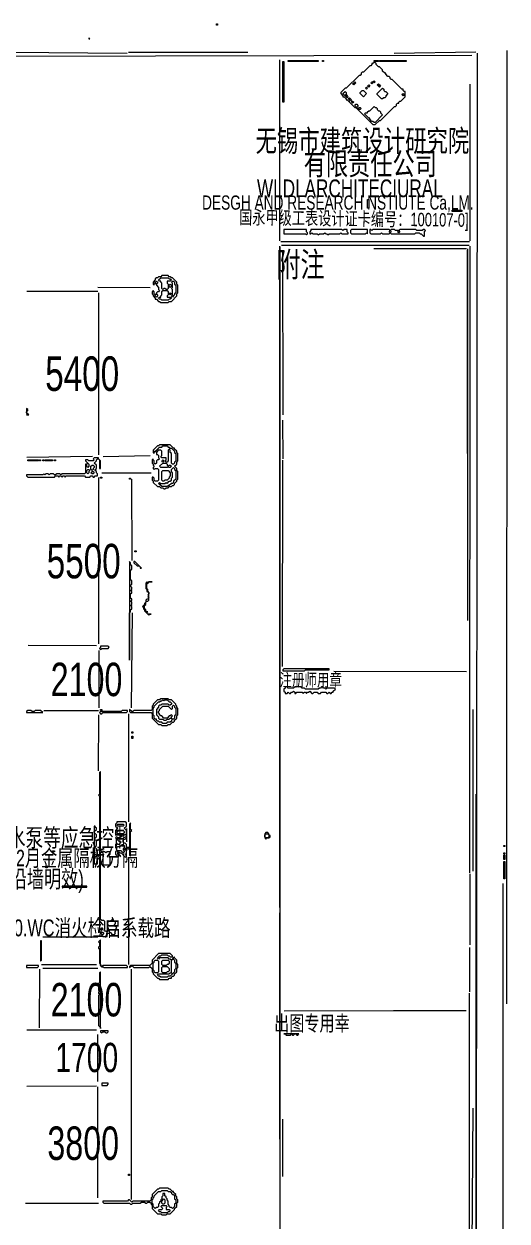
# Model space of a CAD drawing. Extents: x 12 to 2459, y 13 to 1740.
# Drawn here: x 1986 to 2436, y 622 to 1740 of the extents above; entities that cross this region are included whole.
import ezdxf

# ---------------------------------------------------------------- set-up
doc = ezdxf.new("R2010")
doc.units = 0
for name, color, linetype, lineweight in [('OCR_TEXT', 6, 'Continuous', 0), ('TRACE_CURVE', 6, 'Continuous', 0), ('TRACE_STRAIGHT', 5, 'Continuous', 0), ('TRACE_TEXT_SYMBOL', 6, 'Continuous', 0)]:
    doc.layers.add(name, color=color, linetype=linetype, lineweight=lineweight)
doc.styles.add('wqy-unicode', font='wqy-unicode.lff')

msp = doc.modelspace()

# ---------------------------------------------------------------- linework, layer by layer
at = {"layer": 'TRACE_CURVE', "color": 6}
for points in [[(2084, 1238), (2084, 1146), (2084, 1190), (2085, 1191), (2085, 1193), (2086, 1194), (2086, 1196), (2085, 1197), (2086, 1198), (2086, 1200), (2085, 1201), (2086, 1202), (2086, 1203), (2085, 1204), (2085, 1208), (2086, 1209), (2086, 1210), (2085, 1211), (2086, 1212), (2086, 1214), (2085, 1215), (2085, 1216), (2086, 1217), (2086, 1220), (2085, 1221), (2085, 1230), (2086, 1231), (2086, 1234), (2085, 1235), (2085, 1237)], [(2051, 964), (2052, 965), (2053, 964), (2053, 963), (2052, 962), (2051, 963)], [(2057, 895), (2058, 896), (2059, 895), (2058, 894)], [(2057, 891), (2058, 892), (2059, 892), (2060, 891), (2059, 890), (2058, 890)]]:
    msp.add_lwpolyline(points, close=True, dxfattribs=at)
for points in [[(2057, 1042), (2056, 1041), (2056, 1021), (2055, 1020), (2056, 1019), (2056, 964), (2055, 963), (2054, 964), (2054, 967), (2053, 968), (2053, 970), (2052, 971), (2052, 972), (2053, 973), (2053, 978), (2052, 978), (2051, 979), (2053, 981), (2053, 983), (2051, 985), (2051, 986), (2053, 988), (2053, 989), (2052, 990), (2052, 991), (2051, 991), (2051, 956), (2054, 956), (2054, 960), (2055, 961), (2056, 960), (2056, 892), (2058, 890), (2058, 889), (2059, 888), (2063, 888), (2063, 890), (2064, 891), (2065, 891), (2066, 892), (2067, 891), (2067, 890), (2070, 890), (2071, 891), (2070, 892), (2071, 893), (2071, 895), (2072, 896), (2070, 898), (2070, 899), (2071, 900), (2071, 902), (2070, 902), (2069, 903), (2069, 904), (2068, 904), (2066, 902), (2065, 902), (2064, 903), (2063, 902), (2064, 901), (2063, 900), (2064, 899), (2063, 898)], [(2063, 898), (2063, 897), (2064, 896), (2064, 893), (2063, 892), (2062, 893), (2061, 893), (2060, 894), (2061, 895), (2061, 902), (2060, 903), (2058, 903), (2057, 904), (2057, 966), (2058, 967), (2059, 966), (2059, 955), (2066, 955), (2066, 962), (2065, 963), (2065, 964), (2066, 965), (2066, 967), (2063, 967), (2062, 966), (2061, 967), (2060, 967), (2059, 968), (2058, 967), (2057, 968), (2057, 1042)]]:
    msp.add_lwpolyline(points, dxfattribs=at)
at = {"layer": 'TRACE_STRAIGHT', "color": 5}
for p, q in [((1709.1, 1709.4), (2403.1, 1710.9)), ((1971.9, 1713.6), (2081.9, 1712.6)), ((2083.1, 1713.7), (2194.4, 1713.7)), ((2330.6, 1712.8), (2406.9, 1714.1)), ((2407.3, 52.6), (2408.4, 1712.6)), ((2435.7, 825.1), (2436, 1715.1)), ((2224, 1537.6), (2224.2, 1706.4)), ((2401.5, 1537.6), (2401.5, 1683.9)), ((2224, 915.1), (2224, 1532.6)), ((2224, 1532), (2224, 564)), ((2225, 1537), (2401, 1537)), ((2225.6, 1533.5), (2400.6, 1533.5)), ((2401.3, 947.6), (2401.6, 1532.6)), ((2226.6, 1528.9), (2226.9, 1375.1)), ((2311.9, 1530.5), (2398.1, 1530.5)), ((2399, 1530), (2399, 1183)), ((2399, 1338.9), (2399, 1528.9)), ((1988.1, 1490.5), (2054.4, 1490.5)), ((2054.4, 1494.3), (2103.1, 1494)), ((2055.2, 1337.6), (2055.2, 1488.9)), ((2226.6, 1370.1), (2226.9, 1333.9)), ((1988.1, 1335.6), (2049.4, 1336.5)), ((2059.4, 1336.1), (2103.1, 1337)), ((2226.7, 1140.1), (2226.8, 1332.6)), ((2058, 1321), (2104, 1321)), ((2055.2, 1161.4), (2055.2, 1316.4)), ((2085.9, 1315.1), (2086.1, 1238.9)), ((2085.8, 1101.4), (2086.6, 1190.1)), ((1989.4, 1160), (2053.1, 1159.7)), ((2055.3, 1155.1), (2055.3, 1101.4)), ((2274.4, 1135.6), (2398.1, 1135.4)), ((2004, 1099), (2055, 1099)), ((2083, 1096), (2083, 995)), ((2404, 1100), (2404, 949)), ((2055.1, 1042.6), (2055.2, 1095.1)), ((2407, 1021), (2407, 52)), ((2083, 962), (2083, 862)), ((2401.3, 946.4), (2401.3, 880.1)), ((2432.2, 48.9), (2432.3, 937.6)), ((2224, 698.9), (2224, 910.1)), ((2003.1, 887.6), (2054.4, 887.6)), ((2401.2, 836.4), (2401.3, 877.6)), ((2001.9, 861.8), (2053.1, 861.8)), ((2000.1, 802.6), (2000.2, 857.6)), ((2003.1, 858.4), (2054.4, 858.5)), ((2085.9, 642.6), (2085.9, 857.6)), ((2400.8, 835.1), (2400.8, 500.1)), ((2228.1, 818.7), (2396.9, 819)), ((2330, 819), (2398, 819)), ((1988.1, 800.8), (2053.1, 800.8)), ((2054.4, 752.6), (2054.4, 796.4)), ((1988.1, 748.4), (2053.1, 748.5)), ((2054.3, 643.9), (2054.3, 747.6)), ((2403.6, 595.1), (2404.3, 727.6)), ((2226.7, 717.6), (2226.7, 663.9)), ((1987, 639), (2055, 639))]:
    msp.add_line(p, q, dxfattribs=at)
at = {"layer": 'TRACE_TEXT_SYMBOL', "color": 6}
for points in [[(2165, 1740), (2166, 1740), (2166, 1739), (2165, 1739)], [(2046, 1727), (2046, 1726), (2047, 1726)], [(2227, 1705), (2228, 1705), (2228, 1667), (2227, 1667)], [(2232, 1706), (2260, 1706), (2260, 1705), (2232, 1705)], [(2264, 1706), (2265, 1706), (2265, 1705), (2264, 1705)], [(2312, 1704), (2311, 1703), (2310, 1703), (2310, 1702), (2309, 1701), (2308, 1701), (2302, 1695), (2301, 1695), (2300, 1694), (2300, 1693), (2299, 1692), (2298, 1692), (2286, 1680), (2285, 1680), (2281, 1676), (2281, 1675), (2283, 1673), (2283, 1672), (2284, 1672), (2286, 1670), (2286, 1669), (2287, 1669), (2294, 1662), (2295, 1662), (2311, 1646), (2313, 1646), (2317, 1650), (2318, 1650), (2331, 1663), (2332, 1663), (2333, 1664), (2333, 1665), (2334, 1666), (2335, 1666), (2335, 1667), (2336, 1668), (2337, 1668), (2341, 1672), (2341, 1677), (2340, 1677), (2339, 1678), (2339, 1679), (2338, 1679), (2329, 1688), (2328, 1688), (2327, 1689), (2327, 1690), (2326, 1691), (2325, 1691), (2323, 1693), (2323, 1694), (2322, 1694), (2320, 1696), (2320, 1697), (2317, 1700), (2316, 1700), (2314, 1702), (2314, 1703), (2313, 1704)], [(2312, 1706), (2316, 1706), (2316, 1705), (2312, 1705)], [(2317, 1706), (2342, 1706), (2342, 1705), (2317, 1705)], [(2285, 1677), (2286, 1676), (2286, 1674), (2285, 1673), (2283, 1675)], [(2292, 1684), (2293, 1685), (2294, 1684), (2293, 1683)], [(2293, 1685), (2294, 1686), (2295, 1685), (2294, 1684)], [(2301, 1678), (2302, 1678), (2305, 1675), (2302, 1672), (2299, 1675), (2299, 1676)], [(2304, 1680), (2305, 1681), (2306, 1680), (2305, 1679)], [(2306, 1682), (2307, 1683), (2308, 1682), (2307, 1681)], [(2309, 1685), (2310, 1686), (2311, 1685), (2310, 1684)], [(2311, 1686), (2312, 1687), (2313, 1686), (2312, 1685)], [(2315, 1683), (2316, 1684), (2317, 1683), (2316, 1682)], [(2320, 1680), (2321, 1679), (2321, 1678), (2322, 1677), (2323, 1677), (2325, 1675), (2323, 1673), (2323, 1672), (2322, 1671), (2321, 1671), (2320, 1670), (2319, 1670), (2315, 1674), (2315, 1675)], [(2316, 1682), (2317, 1683), (2318, 1682), (2317, 1681)], [(2285, 1673), (2286, 1674), (2287, 1673), (2286, 1672)], [(2286, 1672), (2287, 1673), (2288, 1672), (2287, 1671)], [(2288, 1670), (2289, 1671), (2290, 1670), (2289, 1669)], [(2289, 1669), (2290, 1670), (2291, 1669), (2290, 1668)], [(2291, 1667), (2292, 1668), (2293, 1667), (2292, 1666)], [(2338, 1674), (2339, 1675), (2340, 1674), (2339, 1673)], [(2294, 1664), (2295, 1665), (2296, 1665), (2297, 1664), (2297, 1663), (2296, 1662)], [(2297, 1661), (2298, 1662), (2299, 1662), (2300, 1661), (2299, 1660), (2298, 1660)], [(2312, 1663), (2313, 1662), (2314, 1662), (2315, 1661), (2315, 1660), (2316, 1659), (2317, 1659), (2318, 1658), (2318, 1657), (2320, 1655), (2313, 1648), (2312, 1648), (2311, 1649), (2310, 1649), (2308, 1651), (2308, 1652), (2307, 1652), (2303, 1656), (2304, 1657), (2306, 1657), (2306, 1658), (2307, 1659), (2308, 1659)], [(2306, 1576), (2307, 1576), (2307, 1568), (2306, 1568)], [(2385, 1566), (2394, 1566), (2394, 1565), (2385, 1565)], [(2228, 1548), (2228, 1544), (2248, 1544), (2249, 1543), (2250, 1544), (2250, 1545), (2249, 1546), (2249, 1548)], [(2253, 1548), (2253, 1547), (2252, 1546), (2252, 1544), (2253, 1544), (2254, 1545), (2255, 1544), (2259, 1544), (2260, 1543), (2261, 1544), (2265, 1544), (2266, 1545), (2267, 1544), (2268, 1544), (2269, 1543), (2270, 1544), (2280, 1544), (2281, 1545), (2282, 1544), (2288, 1544), (2288, 1545), (2287, 1546), (2287, 1548), (2284, 1548), (2283, 1547), (2282, 1548)], [(2291, 1548), (2290, 1547), (2290, 1545), (2291, 1544), (2304, 1544), (2305, 1545), (2306, 1544), (2306, 1548)], [(2308, 1548), (2308, 1545), (2309, 1544), (2318, 1544), (2319, 1545), (2320, 1544), (2326, 1544), (2327, 1545), (2328, 1544), (2350, 1544), (2351, 1545), (2354, 1545), (2355, 1544), (2356, 1544), (2358, 1542), (2359, 1542), (2359, 1546), (2360, 1547), (2359, 1548), (2358, 1548), (2357, 1547), (2352, 1547), (2351, 1548), (2336, 1548), (2335, 1547), (2332, 1547), (2331, 1548), (2328, 1548), (2327, 1547), (2326, 1548), (2311, 1548), (2310, 1547), (2309, 1548)], [(2326, 1546), (2327, 1547), (2328, 1546), (2327, 1545)], [(2334, 1546), (2335, 1547), (2336, 1546), (2335, 1545)], [(2114, 1505), (2113, 1504), (2111, 1504), (2110, 1503), (2109, 1503), (2108, 1502), (2108, 1501), (2106, 1499), (2106, 1497), (2107, 1496), (2107, 1497), (2108, 1498), (2109, 1497), (2109, 1496), (2111, 1494), (2111, 1492), (2112, 1491), (2111, 1490), (2110, 1490), (2109, 1489), (2109, 1488), (2108, 1487), (2107, 1488), (2107, 1490), (2106, 1491), (2105, 1490), (2105, 1488), (2106, 1487), (2106, 1486), (2108, 1484), (2108, 1483), (2109, 1483), (2111, 1481), (2112, 1481), (2113, 1480), (2120, 1480), (2121, 1481), (2123, 1481), (2128, 1486), (2128, 1488), (2129, 1489), (2129, 1496), (2128, 1497), (2128, 1499), (2124, 1503), (2123, 1503), (2122, 1504), (2121, 1504), (2120, 1505)], [(2108, 1499), (2109, 1500), (2110, 1499), (2110, 1498), (2109, 1497), (2108, 1498)], [(2113, 1503), (2120, 1503), (2121, 1502), (2122, 1502), (2123, 1501), (2122, 1500), (2119, 1500), (2119, 1498), (2120, 1497), (2120, 1493), (2119, 1492), (2118, 1492), (2117, 1493), (2116, 1493), (2115, 1492), (2114, 1493), (2114, 1498), (2113, 1499), (2113, 1500), (2112, 1500), (2111, 1501)], [(2123, 1499), (2124, 1500), (2125, 1500), (2126, 1499), (2126, 1497), (2127, 1496), (2127, 1489), (2126, 1488), (2126, 1487), (2125, 1486), (2124, 1487), (2124, 1492), (2123, 1493), (2124, 1494), (2124, 1498)], [(2108, 1487), (2109, 1488), (2110, 1487), (2110, 1486), (2109, 1485), (2108, 1486)], [(2114, 1490), (2115, 1491), (2119, 1491), (2120, 1490), (2120, 1487), (2119, 1486), (2119, 1485), (2122, 1485), (2123, 1484), (2122, 1483), (2121, 1483), (2120, 1482), (2114, 1482), (2113, 1483), (2112, 1483), (2111, 1484), (2112, 1485), (2113, 1485), (2113, 1486), (2114, 1487)], [(2121, 1496), (2122, 1497), (2123, 1496), (2123, 1495), (2122, 1494), (2121, 1495)], [(2121, 1488), (2122, 1489), (2123, 1488), (2122, 1487)], [(2123, 1486), (2124, 1487), (2125, 1486), (2124, 1485)], [(1988, 1381), (1988, 1377), (1989, 1376), (1988, 1375), (1990, 1375), (1988, 1377), (1988, 1378), (1989, 1379), (1989, 1380)], [(2108, 1341), (2109, 1342), (2110, 1341), (2109, 1340)], [(2109, 1342), (2110, 1343), (2111, 1342), (2110, 1341)], [(2114, 1345), (2115, 1346), (2119, 1346), (2120, 1345), (2121, 1345), (2122, 1344), (2120, 1342), (2120, 1332), (2119, 1331), (2118, 1331), (2117, 1332), (2118, 1333), (2118, 1335), (2114, 1335), (2113, 1336), (2114, 1337), (2114, 1341), (2113, 1342), (2111, 1342), (2110, 1343), (2112, 1345)], [(2121, 1343), (2122, 1344), (2123, 1344), (2126, 1341), (2126, 1340), (2127, 1339), (2127, 1332), (2126, 1331), (2126, 1330), (2125, 1329), (2124, 1329), (2123, 1330), (2123, 1339), (2122, 1340), (2122, 1342)], [(1989, 1333), (1999, 1333), (1999, 1332), (1989, 1332)], [(2000, 1333), (2001, 1333), (2001, 1332), (2000, 1332)], [(2003, 1333), (2004, 1333), (2004, 1332), (2003, 1332)], [(2005, 1333), (2012, 1333), (2012, 1332), (2005, 1332)], [(2014, 1333), (2015, 1333), (2015, 1332), (2014, 1332)], [(2114, 1332), (2115, 1333), (2116, 1332), (2115, 1331)], [(2044, 1329), (2045, 1330), (2046, 1329), (2046, 1327), (2045, 1326), (2044, 1327)], [(2044, 1323), (2045, 1324), (2046, 1324), (2047, 1323), (2046, 1322), (2046, 1321), (2045, 1320), (2044, 1321)], [(2048, 1327), (2049, 1328), (2050, 1328), (2051, 1327), (2051, 1326), (2050, 1325), (2050, 1324), (2049, 1323), (2048, 1324)], [(2048, 1321), (2049, 1322), (2050, 1322), (2051, 1321), (2050, 1320), (2049, 1320)], [(2115, 1330), (2118, 1330), (2119, 1329), (2119, 1328), (2120, 1327), (2119, 1326), (2113, 1326), (2112, 1327)], [(2125, 1326), (2126, 1325), (2126, 1324), (2127, 1323), (2127, 1315), (2125, 1313), (2125, 1312), (2124, 1311), (2123, 1311), (2121, 1309), (2120, 1309), (2119, 1308), (2114, 1308), (2112, 1310), (2113, 1311), (2117, 1311), (2118, 1312), (2119, 1311), (2121, 1313), (2122, 1313), (2123, 1314), (2123, 1316), (2124, 1317), (2124, 1321), (2123, 1322), (2123, 1324)], [(2114, 1322), (2115, 1323), (2120, 1323), (2122, 1321), (2122, 1318), (2121, 1317), (2121, 1316), (2119, 1314), (2117, 1314), (2116, 1313), (2115, 1313), (2114, 1314)], [(2120, 1327), (2121, 1328), (2122, 1328), (2123, 1327), (2122, 1326), (2121, 1326)], [(2057, 1317), (2058, 1317), (2058, 1316), (2057, 1316)], [(2084, 1316), (2085, 1316), (2085, 1315), (2084, 1315)], [(2111, 1311), (2112, 1312), (2113, 1311), (2112, 1310)], [(2089, 1248), (2090, 1248), (2090, 1247), (2089, 1247)], [(2088, 1238), (2088, 1237), (2091, 1234), (2093, 1234), (2094, 1233), (2094, 1232), (2095, 1232), (2089, 1238)], [(2100, 1219), (2099, 1218), (2099, 1213), (2100, 1212), (2100, 1210), (2101, 1210), (2102, 1209), (2102, 1208), (2101, 1207), (2102, 1206), (2101, 1205), (2102, 1204), (2101, 1203), (2100, 1203), (2099, 1202), (2099, 1200), (2098, 1199), (2098, 1198), (2096, 1196), (2097, 1195), (2097, 1194), (2098, 1193), (2098, 1192), (2102, 1188), (2103, 1189), (2104, 1189), (2101, 1189), (2100, 1190), (2101, 1191), (2100, 1191), (2099, 1192), (2099, 1193), (2098, 1194), (2098, 1197), (2099, 1198), (2099, 1200), (2100, 1201), (2101, 1201), (2102, 1202), (2102, 1209), (2101, 1210), (2101, 1212), (2100, 1213), (2100, 1217), (2102, 1219), (2105, 1219), (2102, 1219), (2101, 1218)], [(2057, 1159), (2057, 1158), (2056, 1157), (2057, 1156), (2058, 1157), (2064, 1157), (2065, 1158), (2064, 1159)], [(2228, 1138), (2227, 1137), (2227, 1136), (2247, 1136), (2248, 1137), (2270, 1137), (2270, 1138)], [(2229, 1121), (2229, 1120), (2228, 1119), (2228, 1117), (2229, 1116), (2229, 1115), (2231, 1115), (2232, 1116), (2233, 1115), (2234, 1115), (2235, 1116), (2236, 1116), (2237, 1117), (2238, 1116), (2238, 1115), (2239, 1115), (2240, 1116), (2245, 1116), (2246, 1115), (2247, 1116), (2248, 1116), (2249, 1115), (2250, 1116), (2251, 1116), (2252, 1117), (2254, 1115), (2255, 1115), (2256, 1116), (2259, 1116), (2260, 1115), (2262, 1115), (2263, 1116), (2267, 1116), (2268, 1115), (2269, 1115), (2270, 1116), (2271, 1115), (2272, 1115), (2273, 1116), (2274, 1116), (2274, 1117), (2276, 1119), (2275, 1120), (2268, 1120), (2267, 1119), (2266, 1120), (2265, 1120), (2264, 1121), (2263, 1121), (2262, 1120), (2261, 1120), (2260, 1119), (2248, 1119), (2247, 1120), (2245, 1120), (2244, 1121), (2238, 1121), (2237, 1120), (2232, 1120), (2231, 1121)], [(2113, 1110), (2112, 1109), (2110, 1109), (2106, 1105), (2106, 1104), (2105, 1103), (2105, 1100), (2104, 1099), (2088, 1099), (2087, 1098), (2086, 1098), (2084, 1100), (2084, 1098), (2085, 1097), (2104, 1097), (2105, 1096), (2105, 1092), (2111, 1086), (2113, 1086), (2114, 1085), (2119, 1085), (2120, 1086), (2122, 1086), (2124, 1088), (2125, 1088), (2126, 1089), (2126, 1090), (2128, 1092), (2128, 1094), (2129, 1095), (2129, 1101), (2128, 1102), (2128, 1103), (2127, 1104), (2127, 1105), (2123, 1109), (2121, 1109), (2120, 1110)], [(2114, 1108), (2115, 1109), (2116, 1108), (2117, 1109), (2119, 1109), (2121, 1107), (2122, 1107), (2123, 1106), (2123, 1105), (2122, 1104), (2121, 1104), (2120, 1105), (2114, 1105), (2113, 1104), (2112, 1104), (2111, 1103), (2111, 1102), (2109, 1100), (2109, 1095), (2111, 1093), (2111, 1092), (2112, 1091), (2115, 1091), (2116, 1090), (2118, 1090), (2119, 1091), (2121, 1091), (2122, 1092), (2123, 1092), (2124, 1091), (2123, 1090), (2123, 1089), (2122, 1088), (2119, 1088), (2118, 1087), (2115, 1087), (2114, 1088), (2112, 1088), (2111, 1089), (2110, 1089), (2109, 1090), (2109, 1091), (2108, 1091), (2107, 1092), (2107, 1094), (2106, 1095), (2106, 1101), (2107, 1102), (2107, 1103), (2111, 1107), (2112, 1107), (2113, 1108)], [(1989, 1099), (1988, 1098), (1988, 1097), (2003, 1097), (2001, 1099), (1996, 1099), (1995, 1098), (1993, 1098), (1992, 1099)], [(2077, 1099), (2076, 1098), (2057, 1098), (2056, 1097), (2057, 1096), (2058, 1096), (2059, 1097), (2081, 1097), (2082, 1098), (2082, 1099)], [(2057, 1100), (2058, 1100), (2058, 1099), (2057, 1099)], [(2124, 1103), (2125, 1104), (2126, 1103), (2126, 1102), (2127, 1101), (2127, 1095), (2126, 1094), (2126, 1092), (2125, 1091), (2124, 1091), (2123, 1092), (2123, 1093), (2124, 1094), (2123, 1095), (2122, 1094), (2121, 1094), (2119, 1092), (2116, 1092), (2114, 1094), (2113, 1094), (2112, 1095), (2112, 1096), (2111, 1097), (2111, 1098), (2112, 1099), (2112, 1100), (2115, 1103), (2120, 1103), (2123, 1100), (2124, 1101)], [(2086, 1079), (2087, 1079), (2087, 1078), (2086, 1078)], [(2086, 1075), (2087, 1075), (2087, 1073), (2086, 1073)], [(2072, 992), (2073, 993), (2078, 993), (2079, 992), (2078, 991), (2073, 991)], [(2074, 987), (2078, 987), (2079, 986), (2079, 985), (2078, 984), (2073, 984), (2072, 985)], [(2085, 994), (2084, 993), (2084, 964), (2085, 963), (2085, 986), (2086, 987), (2085, 988)], [(2211, 985), (2210, 984), (2210, 980), (2211, 979), (2212, 980), (2214, 980), (2215, 981), (2215, 982), (2214, 983), (2214, 984), (2213, 985)], [(2210, 983), (2211, 984), (2213, 984), (2214, 983), (2214, 981), (2213, 980), (2211, 980), (2210, 981)], [(2433, 973), (2434, 973), (2434, 972), (2433, 972)], [(2012, 968), (2014, 968), (2014, 967), (2012, 967)], [(2433, 966), (2434, 966), (2434, 965), (2433, 965)], [(2433, 964), (2434, 964), (2434, 960), (2433, 960)], [(2006, 954), (2007, 954), (2007, 952), (2006, 952)], [(2433, 958), (2434, 958), (2434, 942), (2433, 942)], [(2021, 935), (2021, 934), (2044, 934), (2044, 935)], [(2001, 884), (2001, 865), (2002, 866), (2002, 884)], [(2057, 885), (2055, 883), (2056, 882), (2056, 879), (2055, 878), (2055, 877), (2056, 876), (2056, 863), (2057, 862), (2057, 861), (2058, 860), (2058, 859), (2059, 860), (2060, 859), (2082, 859), (2082, 860), (2081, 861), (2059, 861), (2058, 860), (2057, 861)], [(2111, 872), (2105, 866), (2105, 863), (2103, 861), (2085, 861), (2084, 860), (2084, 859), (2086, 861), (2088, 859), (2102, 859), (2103, 860), (2105, 858), (2105, 855), (2106, 854), (2106, 853), (2110, 849), (2111, 849), (2112, 848), (2120, 848), (2121, 849), (2123, 849), (2123, 850), (2124, 851), (2125, 851), (2126, 852), (2126, 853), (2128, 855), (2128, 858), (2129, 859), (2129, 862), (2128, 863), (2128, 866), (2126, 868), (2126, 869), (2125, 868), (2124, 869), (2124, 870), (2122, 872)], [(1988, 861), (1988, 859), (1998, 859), (1999, 860), (1999, 861)], [(2107, 865), (2108, 866), (2110, 866), (2111, 865), (2111, 855), (2110, 854), (2108, 854), (2107, 855), (2107, 856), (2106, 857), (2106, 863), (2107, 864)], [(2110, 868), (2111, 869), (2112, 868), (2111, 867)], [(2113, 870), (2114, 871), (2119, 871), (2120, 870), (2121, 870), (2122, 869), (2124, 869), (2125, 868), (2123, 866), (2122, 867), (2121, 867), (2120, 868), (2112, 868), (2111, 869), (2112, 870)], [(2114, 865), (2115, 866), (2120, 866), (2121, 865), (2121, 863), (2120, 862), (2119, 862), (2118, 861), (2115, 861), (2114, 862)], [(2123, 866), (2124, 867), (2125, 867), (2126, 866), (2126, 864), (2127, 863), (2127, 858), (2126, 857), (2126, 855), (2124, 853), (2123, 854)], [(2057, 855), (2056, 854), (2056, 845), (2055, 844), (2055, 843), (2056, 842), (2056, 841), (2055, 840), (2055, 838), (2056, 837), (2055, 836), (2055, 835), (2056, 834), (2055, 833), (2055, 805), (2057, 803), (2057, 802), (2057, 833), (2056, 834), (2057, 835)], [(2121, 853), (2122, 854), (2123, 854), (2124, 853), (2122, 851), (2120, 851), (2119, 850), (2113, 850), (2112, 851), (2111, 851), (2110, 852), (2111, 853)], [(2114, 859), (2115, 860), (2119, 860), (2121, 858), (2121, 856), (2120, 855), (2119, 855), (2118, 854), (2115, 854), (2114, 855)], [(2057, 800), (2057, 799), (2058, 798), (2059, 799), (2061, 799), (2062, 798), (2063, 798), (2064, 799), (2064, 800)], [(2228, 797), (2229, 797), (2230, 796), (2234, 796), (2235, 797), (2236, 796), (2237, 796), (2238, 797), (2239, 797), (2240, 796), (2241, 796), (2242, 797)], [(2058, 751), (2058, 749), (2063, 749), (2064, 750), (2064, 751)], [(2083, 666), (2084, 666), (2084, 665), (2083, 665)], [(2112, 653), (2111, 652), (2110, 652), (2105, 647), (2105, 645), (2104, 644), (2104, 642), (2103, 641), (2087, 641), (2086, 640), (2084, 642), (2083, 642), (2082, 641), (2059, 641), (2059, 640), (2060, 639), (2084, 639), (2085, 638), (2086, 638), (2087, 639), (2094, 639), (2095, 640), (2098, 640), (2099, 639), (2100, 639), (2101, 640), (2103, 640), (2104, 639), (2104, 638), (2105, 637), (2105, 634), (2110, 629), (2113, 629), (2114, 628), (2118, 628), (2119, 629), (2122, 629), (2126, 633), (2126, 634), (2128, 636), (2128, 639), (2129, 640), (2129, 642), (2128, 643), (2128, 645), (2127, 646), (2127, 647), (2125, 649), (2125, 650), (2124, 650), (2122, 652), (2121, 652), (2120, 653)], [(2113, 650), (2114, 651), (2119, 651), (2120, 650), (2122, 650), (2123, 649), (2123, 648), (2124, 647), (2125, 647), (2126, 646), (2126, 643), (2127, 642), (2127, 639), (2126, 638), (2126, 636), (2124, 634), (2123, 635), (2122, 635), (2121, 636), (2121, 637), (2120, 638), (2120, 641), (2119, 642), (2119, 643), (2118, 644), (2118, 645), (2117, 646), (2117, 648), (2115, 648), (2115, 646), (2114, 645), (2114, 643), (2113, 642), (2113, 641), (2112, 640), (2112, 639), (2111, 638), (2111, 636), (2110, 635), (2109, 635), (2108, 634), (2106, 636), (2106, 638), (2105, 639), (2105, 642), (2106, 643), (2106, 644), (2107, 645), (2107, 646), (2111, 650)], [(2116, 643), (2117, 642), (2117, 639), (2116, 638), (2115, 638), (2114, 639), (2114, 641)], [(2113, 636), (2114, 637), (2118, 637), (2119, 636), (2118, 635), (2118, 633), (2121, 633), (2122, 632), (2121, 631), (2120, 631), (2119, 630), (2114, 630), (2113, 631), (2112, 631), (2111, 632), (2112, 633), (2114, 633), (2115, 634)]]:
    msp.add_lwpolyline(points, close=True, dxfattribs=at)
for points in [[(2112, 1347), (2111, 1346), (2110, 1346), (2106, 1342), (2106, 1340), (2107, 1339), (2107, 1340), (2108, 1341), (2109, 1340), (2109, 1338), (2110, 1338), (2111, 1337), (2111, 1335), (2112, 1334), (2111, 1333), (2110, 1333), (2109, 1332), (2109, 1330), (2108, 1329), (2107, 1330), (2107, 1332), (2106, 1333), (2106, 1334), (2105, 1333), (2105, 1330), (2106, 1329), (2106, 1328), (2107, 1327), (2106, 1326), (2106, 1325), (2107, 1324), (2108, 1325), (2110, 1325), (2111, 1324), (2111, 1314), (2110, 1313), (2108, 1313), (2107, 1314), (2107, 1316), (2106, 1317), (2105, 1317), (2105, 1314), (2106, 1313), (2106, 1312), (2110, 1308), (2112, 1308), (2113, 1307), (2115, 1307), (2116, 1306), (2117, 1306), (2118, 1307), (2120, 1307), (2121, 1308), (2123, 1308), (2124, 1309), (2125, 1309), (2126, 1310), (2126, 1311), (2128, 1313), (2128, 1314), (2129, 1315), (2129, 1322), (2128, 1323), (2128, 1325)], [(2128, 1325), (2126, 1327), (2128, 1329), (2128, 1331), (2129, 1332), (2129, 1339), (2128, 1340), (2128, 1341), (2126, 1343), (2126, 1344), (2125, 1344), (2122, 1347), (2112, 1347)], [(2051, 1335), (2050, 1334), (2051, 1333), (2050, 1332), (2046, 1332), (2045, 1333), (2043, 1333), (2043, 1332), (2045, 1330), (2044, 1329), (2043, 1329), (2043, 1321), (2042, 1320), (2021, 1320), (2020, 1319), (2019, 1320), (2016, 1320), (2015, 1319), (2014, 1319), (2013, 1320), (2010, 1320), (2009, 1319), (2008, 1320), (2006, 1320), (2005, 1319), (2004, 1320), (2003, 1319), (1988, 1319), (1988, 1318), (1989, 1317), (2014, 1317), (2015, 1318), (2017, 1318), (2018, 1317), (2019, 1318), (2020, 1318), (2021, 1317), (2022, 1318), (2023, 1318), (2024, 1317), (2025, 1318), (2042, 1318), (2043, 1317), (2047, 1317), (2048, 1318), (2049, 1318), (2050, 1317), (2051, 1317), (2052, 1318), (2054, 1318), (2054, 1320), (2053, 1321), (2053, 1322), (2052, 1323), (2052, 1324), (2053, 1325), (2053, 1328), (2051, 1330), (2053, 1332), (2053, 1333), (2054, 1334), (2055, 1334), (2056, 1333), (2056, 1325)], [(2056, 1325), (2057, 1325), (2057, 1332), (2055, 1334), (2055, 1335), (2051, 1335)], [(2072, 995), (2072, 994), (2071, 993), (2071, 991), (2073, 989), (2071, 987), (2071, 984), (2072, 983), (2075, 983), (2076, 982), (2076, 981), (2075, 980), (2073, 980), (2072, 981), (2071, 980), (2074, 977), (2075, 977), (2076, 976), (2074, 974), (2073, 974), (2072, 975), (2071, 974), (2071, 971), (2072, 970), (2072, 971), (2073, 972), (2074, 972), (2075, 971), (2075, 972), (2077, 974), (2078, 974), (2079, 973), (2079, 971), (2078, 970), (2078, 969), (2079, 968), (2079, 967), (2078, 966), (2076, 968), (2072, 968), (2071, 967), (2071, 965), (2072, 964), (2072, 963), (2074, 963), (2074, 964), (2073, 965), (2073, 966), (2074, 967), (2075, 966), (2076, 966), (2080, 962), (2081, 963), (2081, 968), (2080, 969), (2080, 970), (2081, 971), (2081, 974), (2080, 975), (2079, 975), (2078, 976), (2078, 978), (2079, 979), (2080, 979)], [(2080, 979), (2081, 980), (2080, 981), (2079, 980), (2078, 981), (2078, 982), (2079, 983), (2080, 983), (2081, 984), (2081, 987), (2079, 989), (2081, 991), (2081, 994), (2080, 995), (2072, 995)]]:
    msp.add_lwpolyline(points, dxfattribs=at)

# ---------------------------------------------------------------- texts
at = {"layer": 'OCR_TEXT', "color": 6, "style": 'wqy-unicode', "width": 0.72}
for s, height, p in [('无锡市建筑设计研究院', 20.29, (2201.5, 1620.8)), ('有限责任公司', 21.08, (2246.4, 1599)), ('WLDI ARCHITECIURAL', 16.612, (2202.8, 1578.2)), ('DESGH AND RESEARCH NSTIUTE Ca,LM.', 13.26, (2151.6, 1566.6)), ('附注', 23.04, (2220.7, 1503.9)), ('5400', 32.21, (2005.3, 1397.4)), ('5500', 32.21, (2006.7, 1222.4)), ('2100', 31.24, (2010.4, 1112.4)), ('注册师用章', 11.86, (2223.8, 1121.6)), ('100x100防火线糖，风机水泵等应急控制', 16.822, (1792.6, 971.8)), ('400x100扩火线槽，内部按1:2月金属隔板分隔', 15.358, (1788.4, 953.6)), ('详见系统图竖井内沿墙明效)', 16.243, (1844.7, 933.6)), ('NH-BV-4x2.5-G20.WC消火检启系载路', 15.748, (1861.5, 888.2)), ('2100', 31.24, (2010.4, 813.4)), ('出图专用幸', 14.36, (2218.8, 799.8)), ('1700', 27.33, (2014.8, 761.4)), ('3800', 31.24, (2007.3, 679.4))]:
    msp.add_text(s, height=height, dxfattribs=at).set_placement(p)
msp.add_text('国永甲级工表设计证卡编号：100107-0]', height=12.511, rotation=-0.7369, dxfattribs=at).set_placement((2186.1, 1553.3))

doc.saveas('drawing.dxf')
